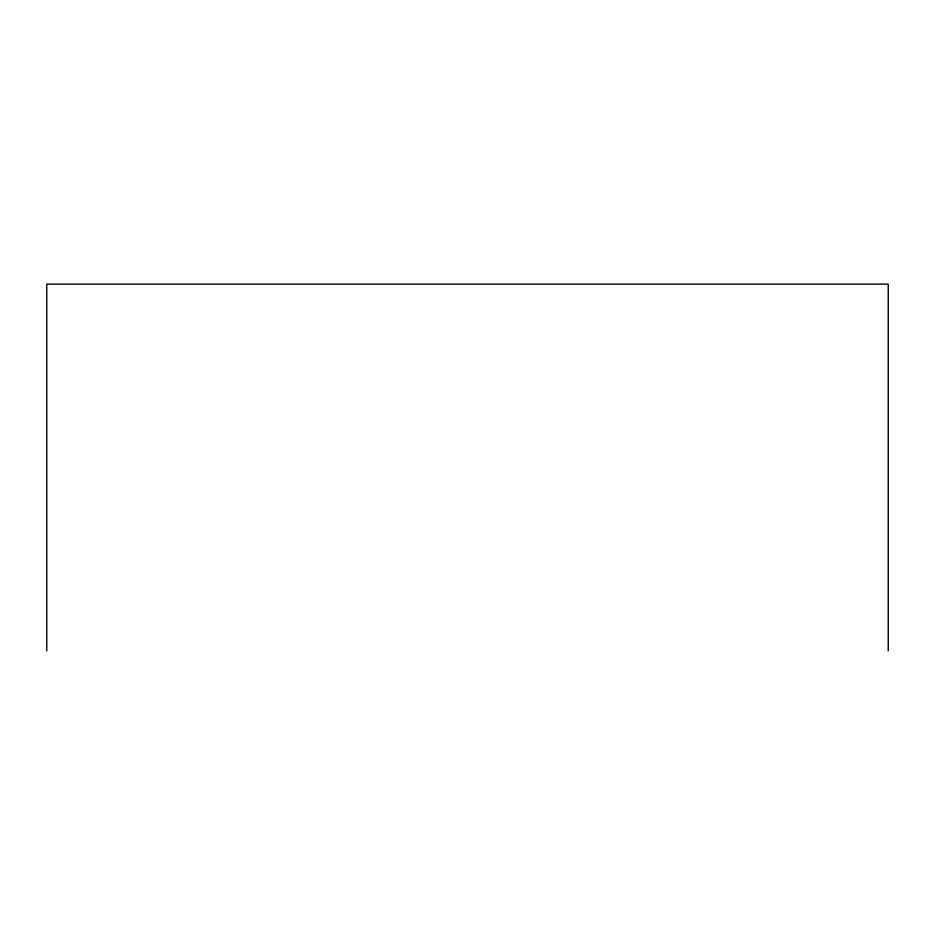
<?xml version="1.0" encoding="UTF-8"?>
<svg xmlns="http://www.w3.org/2000/svg" width="935" height="935" viewBox="0 0 935 935"><rect width="100%" height="100%" fill="white"/><g stroke="black" fill="none" stroke-linecap="round" stroke-linejoin="round"><path stroke-width="1.4" d="M888.25 650.865L888.25 284.135L46.75 284.135L46.75 650.865"/></g></svg>
